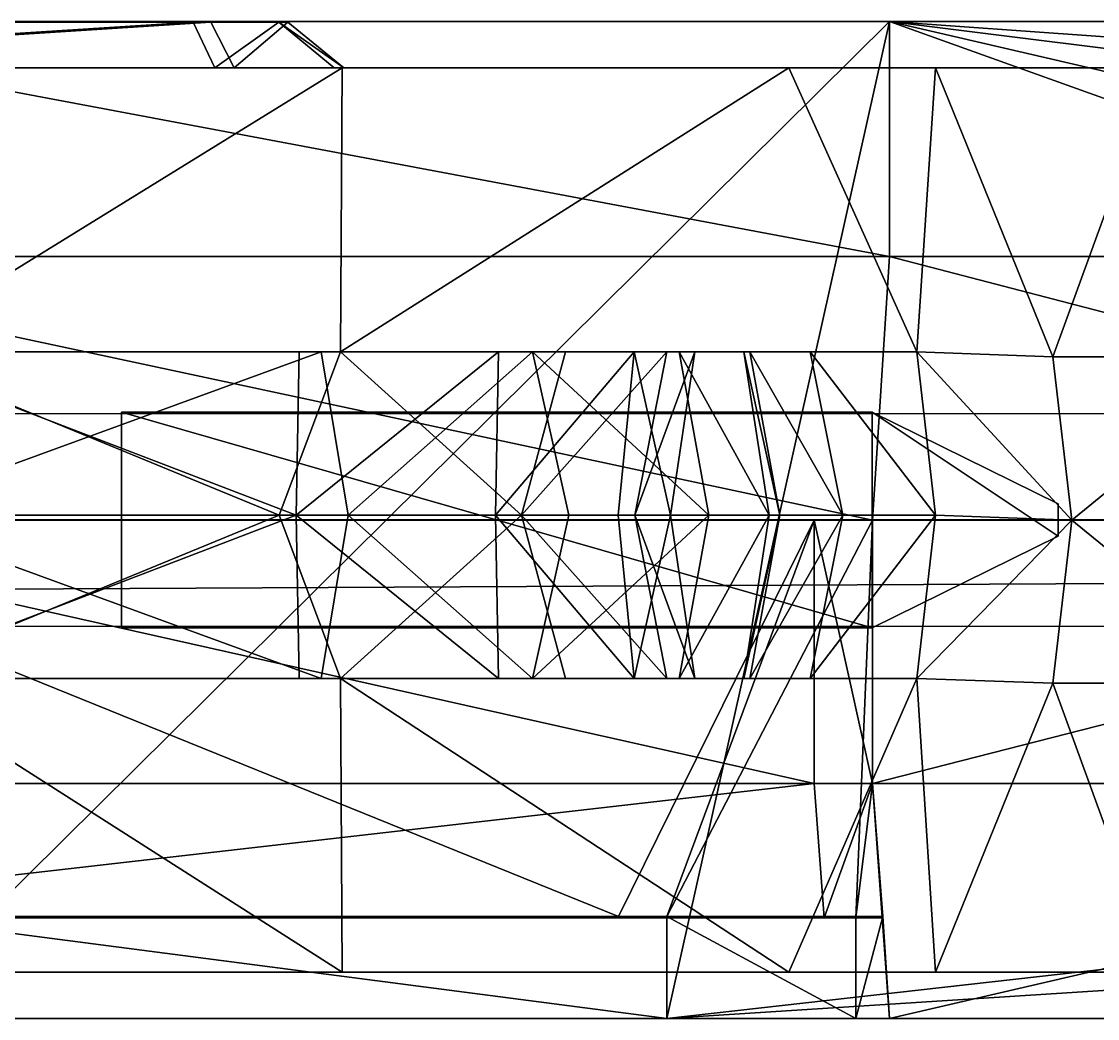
# Model space of a CAD drawing. Header units: metres. Extents: x -1.69 to 7.33, y -0.12 to 0.13.
# Drawn here: x -0.0968 to 0.1223, y -0.1015 to 0.1015 of the extents above; entities that cross this region are included whole.
import ezdxf

# ---------------------------------------------------------------- set-up
doc = ezdxf.new("R2010")
doc.units = ezdxf.units.M

msp = doc.modelspace()

# ---------------------------------------------------------------- linework, layer by layer
for points in [[(-0.208142, 0.092085, 0.31472), (-0.210712, 0.101418, 0.32055), (-0.061872, 0.101418, 0.310841)], [(-0.061872, 0.101418, 0.310841), (-0.210712, 0.101418, 0.32055), (-0.205405, 0.101418, 0.371564)], [(-0.208142, 0.092085, 0.31472), (-0.210712, 0.101418, 0.32055), (-0.061872, 0.101418, 0.310841)], [(-0.061872, 0.101418, 0.310841), (-0.210712, 0.101418, 0.32055), (-0.205405, 0.101418, 0.371564)], [(-0.057444, 0.092085, 0.300112), (-0.208142, 0.092085, 0.31472), (-0.061872, 0.101418, 0.310841)], [(-0.057444, 0.092085, 0.300112), (-0.208142, 0.092085, 0.31472), (-0.061872, 0.101418, 0.310841)], [(-0.205405, 0.101418, 0.371564), (-0.20311, 0.092085, 0.375216), (-0.05825, 0.101418, 0.373614)], [(-0.05825, 0.101418, 0.373614), (-0.061872, 0.101418, 0.310841), (-0.205405, 0.101418, 0.371564)], [(-0.205405, 0.101418, 0.371564), (-0.20311, 0.092085, 0.375216), (-0.05825, 0.101418, 0.373614)], [(-0.05825, 0.101418, 0.373614), (-0.061872, 0.101418, 0.310841), (-0.205405, 0.101418, 0.371564)], [(-0.20311, 0.092085, 0.375216), (-0.053544, 0.092085, 0.382733), (-0.05825, 0.101418, 0.373614)], [(-0.20311, 0.092085, 0.375216), (-0.053544, 0.092085, 0.382733), (-0.05825, 0.101418, 0.373614)], [(-0.125112, -0.101531, 0.388588), (-0.174682, 0.101531, 0.388588), (0.079999, 0.101531, 0.388588)], [(-0.174682, 0.101531, 0.546735), (-0.174682, 0.053679, 0.58754), (0.079999, 0.053679, 0.58754)], [(0.079999, 0.101531, 0.52942), (-0.174682, 0.101531, 0.52942), (-0.174682, 0.101531, 0.546735)], [(-0.174682, 0.101531, 0.487384), (-0.174682, 0.101531, 0.52942), (0.079999, 0.101531, 0.52942)], [(0.079999, 0.101531, 0.487384), (0.079999, 0.101531, 0.388588), (-0.174682, 0.101531, 0.388588)], [(0.079999, 0.101531, 0.546735), (-0.174682, 0.101531, 0.546735), (0.079999, 0.053679, 0.58754)], [(0.079999, 0.101531, 0.546735), (0.079999, 0.101531, 0.52942), (-0.174682, 0.101531, 0.546735)], [(0.079999, 0.101531, 0.487384), (-0.174682, 0.101531, 0.487384), (0.079999, 0.101531, 0.52942)], [(-0.174682, 0.101531, 0.487384), (0.079999, 0.101531, 0.487384), (-0.174682, 0.101531, 0.388588)], [(-0.125112, -0.101531, 0.388588), (-0.174682, 0.101531, 0.388588), (0.079999, 0.101531, 0.388588)], [(-0.174682, 0.101531, 0.546735), (-0.174682, 0.053679, 0.58754), (0.079999, 0.053679, 0.58754)], [(0.079999, 0.101531, 0.52942), (-0.174682, 0.101531, 0.52942), (-0.174682, 0.101531, 0.546735)], [(-0.174682, 0.101531, 0.487384), (-0.174682, 0.101531, 0.52942), (0.079999, 0.101531, 0.52942)], [(0.079999, 0.101531, 0.487384), (0.079999, 0.101531, 0.388588), (-0.174682, 0.101531, 0.388588)], [(0.079999, 0.101531, 0.546735), (-0.174682, 0.101531, 0.546735), (0.079999, 0.053679, 0.58754)], [(0.079999, 0.101531, 0.546735), (0.079999, 0.101531, 0.52942), (-0.174682, 0.101531, 0.546735)], [(0.079999, 0.101531, 0.487384), (-0.174682, 0.101531, 0.487384), (0.079999, 0.101531, 0.52942)], [(-0.174682, 0.101531, 0.487384), (0.079999, 0.101531, 0.487384), (-0.174682, 0.101531, 0.388588)], [(0.034627, -0.101531, 0.388588), (-0.125112, -0.101531, 0.388588), (0.079999, 0.101531, 0.388588)], [(0.034627, -0.101531, 0.388588), (-0.125112, -0.101531, 0.388588), (0.079999, 0.101531, 0.388588)], [(-0.057444, 0.092085, 0.300112), (-0.061872, 0.101418, 0.310841), (-0.044385, 0.101418, 0.326582)], [(-0.061872, 0.101418, 0.310841), (-0.05825, 0.101418, 0.373614), (-0.044385, 0.101418, 0.326582)], [(-0.057444, 0.092085, 0.300112), (-0.061872, 0.101418, 0.310841), (-0.044385, 0.101418, 0.326582)], [(-0.061872, 0.101418, 0.310841), (-0.05825, 0.101418, 0.373614), (-0.044385, 0.101418, 0.326582)], [(-0.05825, 0.101418, 0.373614), (-0.04258, 0.101418, 0.357873), (-0.044385, 0.101418, 0.326582)], [(-0.05825, 0.101418, 0.373614), (-0.053544, 0.092085, 0.382733), (-0.04258, 0.101418, 0.357873)], [(-0.05825, 0.101418, 0.373614), (-0.04258, 0.101418, 0.357873), (-0.044385, 0.101418, 0.326582)], [(-0.05825, 0.101418, 0.373614), (-0.053544, 0.092085, 0.382733), (-0.04258, 0.101418, 0.357873)], [(-0.033121, 0.092085, 0.32083), (-0.057444, 0.092085, 0.300112), (-0.044385, 0.101418, 0.326582)], [(-0.033121, 0.092085, 0.32083), (-0.057444, 0.092085, 0.300112), (-0.044385, 0.101418, 0.326582)], [(-0.053544, 0.092085, 0.382733), (-0.031176, 0.092085, 0.362015), (-0.04258, 0.101418, 0.357873)], [(-0.053544, 0.092085, 0.382733), (-0.031176, 0.092085, 0.362015), (-0.04258, 0.101418, 0.357873)], [(-0.031176, 0.092085, 0.362015), (-0.033121, 0.092085, 0.32083), (-0.044385, 0.101418, 0.326582)], [(-0.04258, 0.101418, 0.357873), (-0.031176, 0.092085, 0.362015), (-0.044385, 0.101418, 0.326582)], [(-0.031176, 0.092085, 0.362015), (-0.033121, 0.092085, 0.32083), (-0.044385, 0.101418, 0.326582)], [(-0.04258, 0.101418, 0.357873), (-0.031176, 0.092085, 0.362015), (-0.044385, 0.101418, 0.326582)], [(0.500272, -0.049026, 0.388588), (0.034627, -0.101531, 0.388588), (0.079999, 0.101531, 0.388588)], [(0.500272, -0.049026, 0.388588), (0.034627, -0.101531, 0.388588), (0.079999, 0.101531, 0.388588)], [(0.500272, 0.049026, 0.388588), (0.079999, 0.101531, 0.388588), (0.500327, 0.071692, 0.388588)], [(0.500327, 0.101531, 0.388588), (0.500327, 0.071692, 0.388588), (0.079999, 0.101531, 0.388588)], [(0.079999, 0.101531, 0.546735), (0.079999, 0.053679, 0.58754), (0.286382, 0.053679, 0.58754)], [(0.079999, 0.101531, 0.487384), (0.079999, 0.101531, 0.52942), (0.286382, 0.101531, 0.52942)], [(0.286382, 0.101531, 0.546735), (0.286382, 0.101531, 0.52942), (0.079999, 0.101531, 0.52942)], [(0.079999, 0.101531, 0.388588), (0.079999, 0.101531, 0.487384), (0.500327, 0.101531, 0.487384)], [(0.500272, 0.049026, 0.388588), (0.500272, -0.049026, 0.388588), (0.079999, 0.101531, 0.388588)], [(0.286382, 0.101531, 0.546735), (0.079999, 0.101531, 0.546735), (0.286382, 0.053679, 0.58754)], [(0.500327, 0.101531, 0.487384), (0.079999, 0.101531, 0.487384), (0.286382, 0.101531, 0.52942)], [(0.079999, 0.101531, 0.546735), (0.286382, 0.101531, 0.546735), (0.079999, 0.101531, 0.52942)], [(0.500327, 0.101531, 0.388588), (0.079999, 0.101531, 0.388588), (0.500327, 0.101531, 0.487384)], [(0.500272, 0.049026, 0.388588), (0.079999, 0.101531, 0.388588), (0.500327, 0.071692, 0.388588)], [(0.500327, 0.101531, 0.388588), (0.500327, 0.071692, 0.388588), (0.079999, 0.101531, 0.388588)], [(0.079999, 0.101531, 0.546735), (0.079999, 0.053679, 0.58754), (0.286382, 0.053679, 0.58754)], [(0.079999, 0.101531, 0.487384), (0.079999, 0.101531, 0.52942), (0.286382, 0.101531, 0.52942)], [(0.286382, 0.101531, 0.546735), (0.286382, 0.101531, 0.52942), (0.079999, 0.101531, 0.52942)], [(0.079999, 0.101531, 0.388588), (0.079999, 0.101531, 0.487384), (0.500327, 0.101531, 0.487384)], [(0.500272, 0.049026, 0.388588), (0.500272, -0.049026, 0.388588), (0.079999, 0.101531, 0.388588)], [(0.286382, 0.101531, 0.546735), (0.079999, 0.101531, 0.546735), (0.286382, 0.053679, 0.58754)], [(0.500327, 0.101531, 0.487384), (0.079999, 0.101531, 0.487384), (0.286382, 0.101531, 0.52942)], [(0.079999, 0.101531, 0.546735), (0.286382, 0.101531, 0.546735), (0.079999, 0.101531, 0.52942)], [(0.500327, 0.101531, 0.388588), (0.079999, 0.101531, 0.388588), (0.500327, 0.101531, 0.487384)], [(-0.139394, 0.092085, 0.3889), (-0.05901, 0.092085, 0.3889), (-0.127873, 0.092085, 0.289038)], [(-0.139394, 0.092085, 0.3889), (-0.05901, 0.092085, 0.3889), (-0.127873, 0.092085, 0.289038)], [(-0.05901, 0.092085, 0.3889), (-0.03152, 0.092085, 0.290225), (-0.127873, 0.092085, 0.289038)], [(-0.127873, 0.092085, 0.289038), (-0.03152, 0.092085, 0.290225), (-0.125317, 0.034228, 0.251364)], [(-0.05901, 0.092085, 0.3889), (-0.03152, 0.092085, 0.290225), (-0.127873, 0.092085, 0.289038)], [(-0.127873, 0.092085, 0.289038), (-0.03152, 0.092085, 0.290225), (-0.125317, 0.034228, 0.251364)], [(-0.03152, 0.092085, 0.290225), (-0.03183, 0.034228, 0.251364), (-0.125317, 0.034228, 0.251364)], [(-0.03152, 0.092085, 0.290225), (-0.03183, 0.034228, 0.251364), (-0.125317, 0.034228, 0.251364)], [(-0.03152, 0.092085, 0.290225), (-0.05901, 0.092085, 0.3889), (0.059447, 0.092085, 0.3889)], [(-0.03152, 0.092085, 0.290225), (-0.05901, 0.092085, 0.3889), (0.059447, 0.092085, 0.3889)], [(0.059447, 0.092085, 0.290225), (0.085574, 0.034228, 0.251364), (-0.03183, 0.034228, 0.251364)], [(-0.03152, 0.092085, 0.290225), (0.059447, 0.092085, 0.290225), (-0.03183, 0.034228, 0.251364)], [(0.059447, 0.092085, 0.290225), (0.085574, 0.034228, 0.251364), (-0.03183, 0.034228, 0.251364)], [(-0.03152, 0.092085, 0.290225), (0.059447, 0.092085, 0.290225), (-0.03183, 0.034228, 0.251364)], [(0.059447, 0.092085, 0.290225), (-0.03152, 0.092085, 0.290225), (0.059447, 0.092085, 0.3889)], [(0.059447, 0.092085, 0.290225), (-0.03152, 0.092085, 0.290225), (0.059447, 0.092085, 0.3889)], [(0.089385, 0.092085, 0.308858), (0.059447, 0.092085, 0.290225), (0.059447, 0.092085, 0.3889)], [(0.089385, 0.092085, 0.3889), (0.089385, 0.092085, 0.308858), (0.059447, 0.092085, 0.3889)], [(0.059447, 0.092085, 0.290225), (0.089385, 0.092085, 0.308858), (0.085574, 0.034228, 0.251364)], [(0.089385, 0.092085, 0.308858), (0.059447, 0.092085, 0.290225), (0.059447, 0.092085, 0.3889)], [(0.089385, 0.092085, 0.3889), (0.089385, 0.092085, 0.308858), (0.059447, 0.092085, 0.3889)], [(0.059447, 0.092085, 0.290225), (0.089385, 0.092085, 0.308858), (0.085574, 0.034228, 0.251364)], [(0.089385, 0.092085, 0.308858), (0.113238, 0.033262, 0.263668), (0.085574, 0.034228, 0.251364)], [(0.089385, 0.092085, 0.308858), (0.113238, 0.033262, 0.263668), (0.085574, 0.034228, 0.251364)], [(0.134726, 0.092085, 0.323765), (0.089385, 0.092085, 0.308858), (0.089385, 0.092085, 0.3889)], [(0.134726, 0.092085, 0.3889), (0.134726, 0.092085, 0.323765), (0.089385, 0.092085, 0.3889)], [(0.089385, 0.092085, 0.308858), (0.134726, 0.092085, 0.323765), (0.113238, 0.033262, 0.263668)], [(0.134726, 0.092085, 0.323765), (0.089385, 0.092085, 0.308858), (0.089385, 0.092085, 0.3889)], [(0.134726, 0.092085, 0.3889), (0.134726, 0.092085, 0.323765), (0.089385, 0.092085, 0.3889)], [(0.089385, 0.092085, 0.308858), (0.134726, 0.092085, 0.323765), (0.113238, 0.033262, 0.263668)], [(0.134726, 0.092085, 0.323765), (0.15787, 0.033262, 0.274399), (0.113238, 0.033262, 0.263668)], [(0.134726, 0.092085, 0.323765), (0.15787, 0.033262, 0.274399), (0.113238, 0.033262, 0.263668)], [(0.076493, 0, 0.591064), (0.079999, 0.053679, 0.58754), (-0.174682, 0.053679, 0.58754)], [(-0.174682, 0, 0.591064), (0.076493, 0, 0.591064), (-0.174682, 0.053679, 0.58754)], [(0.076493, 0, 0.591064), (0.079999, 0.053679, 0.58754), (-0.174682, 0.053679, 0.58754)], [(-0.174682, 0, 0.591064), (0.076493, 0, 0.591064), (-0.174682, 0.053679, 0.58754)], [(0.079999, 0.053679, 0.58754), (0.076493, 0, 0.591064), (0.286382, 0, 0.591064)], [(0.079999, 0.053679, 0.58754), (0.076493, 0, 0.591064), (0.286382, 0, 0.591064)], [(0.286382, 0.053679, 0.58754), (0.079999, 0.053679, 0.58754), (0.286382, 0, 0.591064)], [(0.286382, 0.053679, 0.58754), (0.079999, 0.053679, 0.58754), (0.286382, 0, 0.591064)], [(-0.040877, 0.000966, 0.048053), (-0.04029, 0.034228, 0.046164), (-0.127727, 0.034228, 0.041333)], [(-0.126959, 0.000966, 0.017568), (-0.127727, 0.034228, 0.032345), (-0.035806, 0.034228, 0.035511)], [(-0.04029, 0.034228, 0.046164), (-0.035806, 0.034228, 0.035511), (-0.127727, 0.034228, 0.032345)], [(-0.127672, 0.000966, 0.044128), (-0.040877, 0.000966, 0.048053), (-0.127727, 0.034228, 0.041333)], [(-0.127727, 0.034228, 0.041333), (-0.04029, 0.034228, 0.046164), (-0.127727, 0.034228, 0.032345)], [(-0.040877, 0.000966, 0.048053), (-0.04029, 0.034228, 0.046164), (-0.127727, 0.034228, 0.041333)], [(-0.126959, 0.000966, 0.017568), (-0.127727, 0.034228, 0.032345), (-0.035806, 0.034228, 0.035511)], [(-0.04029, 0.034228, 0.046164), (-0.035806, 0.034228, 0.035511), (-0.127727, 0.034228, 0.032345)], [(-0.127672, 0.000966, 0.044128), (-0.040877, 0.000966, 0.048053), (-0.127727, 0.034228, 0.041333)], [(-0.127727, 0.034228, 0.041333), (-0.04029, 0.034228, 0.046164), (-0.127727, 0.034228, 0.032345)], [(-0.030319, 0.000966, 0.021165), (-0.126959, 0.000966, 0.017568), (-0.035806, 0.034228, 0.035511)], [(-0.030319, 0.000966, 0.021165), (-0.126959, 0.000966, 0.017568), (-0.035806, 0.034228, 0.035511)], [(-0.125317, 0.034228, 0.251364), (-0.03183, 0.034228, 0.251364), (-0.044338, 0.000966, 0.236571)], [(-0.125317, 0.000966, 0.240722), (-0.125317, 0.034228, 0.251364), (-0.044338, 0.000966, 0.236571)], [(-0.125317, 0.034228, 0.251364), (-0.03183, 0.034228, 0.251364), (-0.044338, 0.000966, 0.236571)], [(-0.125317, 0.000966, 0.240722), (-0.125317, 0.034228, 0.251364), (-0.044338, 0.000966, 0.236571)], [(0.004992, 0.000966, 0.213482), (-0.044338, 0.000966, 0.236571), (-0.03183, 0.034228, 0.251364)], [(0.004992, 0.000966, 0.213482), (-0.044338, 0.000966, 0.236571), (-0.03183, 0.034228, 0.251364)], [(-0.040877, 0.000966, 0.048053), (-0.000288, 0.000966, 0.065522), (0.000308, 0.034228, 0.064033)], [(-0.04029, 0.034228, 0.046164), (-0.040877, 0.000966, 0.048053), (0.000308, 0.034228, 0.064033)], [(-0.040877, 0.000966, 0.048053), (-0.000288, 0.000966, 0.065522), (0.000308, 0.034228, 0.064033)], [(-0.04029, 0.034228, 0.046164), (-0.040877, 0.000966, 0.048053), (0.000308, 0.034228, 0.064033)], [(-0.04029, 0.034228, 0.046164), (0.000308, 0.034228, 0.064033), (-0.035806, 0.034228, 0.035511)], [(-0.04029, 0.034228, 0.046164), (0.000308, 0.034228, 0.064033), (-0.035806, 0.034228, 0.035511)], [(-0.030319, 0.000966, 0.021165), (-0.035806, 0.034228, 0.035511), (0.007251, 0.034228, 0.056608)], [(0.000308, 0.034228, 0.064033), (0.007251, 0.034228, 0.056608), (-0.035806, 0.034228, 0.035511)], [(-0.030319, 0.000966, 0.021165), (-0.035806, 0.034228, 0.035511), (0.007251, 0.034228, 0.056608)], [(0.000308, 0.034228, 0.064033), (0.007251, 0.034228, 0.056608), (-0.035806, 0.034228, 0.035511)], [(0.013975, 0.034228, 0.223186), (-0.03183, 0.034228, 0.251364), (0.085574, 0.034228, 0.251364)], [(0.013975, 0.034228, 0.223186), (0.004992, 0.000966, 0.213482), (-0.03183, 0.034228, 0.251364)], [(0.013975, 0.034228, 0.223186), (-0.03183, 0.034228, 0.251364), (0.085574, 0.034228, 0.251364)], [(0.013975, 0.034228, 0.223186), (0.004992, 0.000966, 0.213482), (-0.03183, 0.034228, 0.251364)], [(0.014645, 0.000966, 0.0478), (-0.030319, 0.000966, 0.021165), (0.007251, 0.034228, 0.056608)], [(0.014645, 0.000966, 0.0478), (-0.030319, 0.000966, 0.021165), (0.007251, 0.034228, 0.056608)], [(-0.000288, 0.000966, 0.065522), (0.024687, 0.000966, 0.098704), (0.027946, 0.034228, 0.096999)], [(0.000308, 0.034228, 0.064033), (-0.000288, 0.000966, 0.065522), (0.027946, 0.034228, 0.096999)], [(-0.000288, 0.000966, 0.065522), (0.024687, 0.000966, 0.098704), (0.027946, 0.034228, 0.096999)], [(0.000308, 0.034228, 0.064033), (-0.000288, 0.000966, 0.065522), (0.027946, 0.034228, 0.096999)], [(0.000308, 0.034228, 0.064033), (0.027946, 0.034228, 0.096999), (0.007251, 0.034228, 0.056608)], [(0.000308, 0.034228, 0.064033), (0.027946, 0.034228, 0.096999), (0.007251, 0.034228, 0.056608)], [(0.004992, 0.000966, 0.213482), (0.013975, 0.034228, 0.223186), (0.034611, 0.034228, 0.185498)], [(0.028113, 0.000966, 0.180053), (0.004992, 0.000966, 0.213482), (0.034611, 0.034228, 0.185498)], [(0.004992, 0.000966, 0.213482), (0.013975, 0.034228, 0.223186), (0.034611, 0.034228, 0.185498)], [(0.028113, 0.000966, 0.180053), (0.004992, 0.000966, 0.213482), (0.034611, 0.034228, 0.185498)], [(0.007251, 0.034228, 0.056608), (0.037122, 0.034228, 0.092392), (0.043164, 0.000966, 0.087454)], [(0.027946, 0.034228, 0.096999), (0.037122, 0.034228, 0.092392), (0.007251, 0.034228, 0.056608)], [(0.014645, 0.000966, 0.0478), (0.007251, 0.034228, 0.056608), (0.043164, 0.000966, 0.087454)], [(0.007251, 0.034228, 0.056608), (0.037122, 0.034228, 0.092392), (0.043164, 0.000966, 0.087454)], [(0.027946, 0.034228, 0.096999), (0.037122, 0.034228, 0.092392), (0.007251, 0.034228, 0.056608)], [(0.014645, 0.000966, 0.0478), (0.007251, 0.034228, 0.056608), (0.043164, 0.000966, 0.087454)], [(0.034611, 0.034228, 0.185498), (0.013975, 0.034228, 0.223186), (0.063812, 0.034228, 0.223186)], [(0.063812, 0.034228, 0.223186), (0.013975, 0.034228, 0.223186), (0.085574, 0.034228, 0.251364)], [(0.034611, 0.034228, 0.185498), (0.013975, 0.034228, 0.223186), (0.063812, 0.034228, 0.223186)], [(0.063812, 0.034228, 0.223186), (0.013975, 0.034228, 0.223186), (0.085574, 0.034228, 0.251364)], [(0.024687, 0.000966, 0.098704), (0.035391, 0.000966, 0.137666), (0.027946, 0.034228, 0.096999)], [(0.024687, 0.000966, 0.098704), (0.035391, 0.000966, 0.137666), (0.027946, 0.034228, 0.096999)], [(0.035391, 0.000966, 0.137666), (0.040295, 0.034228, 0.138576), (0.027946, 0.034228, 0.096999)], [(0.027946, 0.034228, 0.096999), (0.040295, 0.034228, 0.138576), (0.050291, 0.034228, 0.13602)], [(0.037122, 0.034228, 0.092392), (0.027946, 0.034228, 0.096999), (0.050291, 0.034228, 0.13602)], [(0.035391, 0.000966, 0.137666), (0.040295, 0.034228, 0.138576), (0.027946, 0.034228, 0.096999)], [(0.027946, 0.034228, 0.096999), (0.040295, 0.034228, 0.138576), (0.050291, 0.034228, 0.13602)], [(0.037122, 0.034228, 0.092392), (0.027946, 0.034228, 0.096999), (0.050291, 0.034228, 0.13602)], [(0.028113, 0.000966, 0.180053), (0.034611, 0.034228, 0.185498), (0.040295, 0.034228, 0.138576)], [(0.035391, 0.000966, 0.137666), (0.028113, 0.000966, 0.180053), (0.040295, 0.034228, 0.138576)], [(0.028113, 0.000966, 0.180053), (0.034611, 0.034228, 0.185498), (0.040295, 0.034228, 0.138576)], [(0.035391, 0.000966, 0.137666), (0.028113, 0.000966, 0.180053), (0.040295, 0.034228, 0.138576)], [(0.040295, 0.034228, 0.138576), (0.034611, 0.034228, 0.185498), (0.051545, 0.034228, 0.185498)], [(0.051545, 0.034228, 0.185498), (0.034611, 0.034228, 0.185498), (0.063812, 0.034228, 0.223186)], [(0.040295, 0.034228, 0.138576), (0.034611, 0.034228, 0.185498), (0.051545, 0.034228, 0.185498)], [(0.051545, 0.034228, 0.185498), (0.034611, 0.034228, 0.185498), (0.063812, 0.034228, 0.223186)], [(0.037122, 0.034228, 0.092392), (0.050291, 0.034228, 0.13602), (0.055497, 0.000966, 0.135758)], [(0.043164, 0.000966, 0.087454), (0.037122, 0.034228, 0.092392), (0.055497, 0.000966, 0.135758)], [(0.037122, 0.034228, 0.092392), (0.050291, 0.034228, 0.13602), (0.055497, 0.000966, 0.135758)], [(0.043164, 0.000966, 0.087454), (0.037122, 0.034228, 0.092392), (0.055497, 0.000966, 0.135758)], [(0.050291, 0.034228, 0.13602), (0.040295, 0.034228, 0.138576), (0.051545, 0.034228, 0.185498)], [(0.050291, 0.034228, 0.13602), (0.040295, 0.034228, 0.138576), (0.051545, 0.034228, 0.185498)], [(0.050291, 0.034228, 0.13602), (0.051545, 0.034228, 0.185498), (0.057639, 0.000966, 0.181579)], [(0.055497, 0.000966, 0.135758), (0.050291, 0.034228, 0.13602), (0.057639, 0.000966, 0.181579)], [(0.050291, 0.034228, 0.13602), (0.051545, 0.034228, 0.185498), (0.057639, 0.000966, 0.181579)], [(0.055497, 0.000966, 0.135758), (0.050291, 0.034228, 0.13602), (0.057639, 0.000966, 0.181579)], [(0.051545, 0.034228, 0.185498), (0.063812, 0.034228, 0.223186), (0.070485, 0.000966, 0.214124)], [(0.057639, 0.000966, 0.181579), (0.051545, 0.034228, 0.185498), (0.070485, 0.000966, 0.214124)], [(0.051545, 0.034228, 0.185498), (0.063812, 0.034228, 0.223186), (0.070485, 0.000966, 0.214124)], [(0.057639, 0.000966, 0.181579), (0.051545, 0.034228, 0.185498), (0.070485, 0.000966, 0.214124)], [(0.063812, 0.034228, 0.223186), (0.085574, 0.034228, 0.251364), (0.089327, 0.000966, 0.235535)], [(0.070485, 0.000966, 0.214124), (0.063812, 0.034228, 0.223186), (0.089327, 0.000966, 0.235535)], [(0.063812, 0.034228, 0.223186), (0.085574, 0.034228, 0.251364), (0.089327, 0.000966, 0.235535)], [(0.070485, 0.000966, 0.214124), (0.063812, 0.034228, 0.223186), (0.089327, 0.000966, 0.235535)], [(0.11711, 0, 0.2528), (0.089327, 0.000966, 0.235535), (0.085574, 0.034228, 0.251364)], [(0.113238, 0.033262, 0.263668), (0.11711, 0, 0.2528), (0.085574, 0.034228, 0.251364)], [(0.11711, 0, 0.2528), (0.089327, 0.000966, 0.235535), (0.085574, 0.034228, 0.251364)], [(0.113238, 0.033262, 0.263668), (0.11711, 0, 0.2528), (0.085574, 0.034228, 0.251364)], [(0.113238, 0.033262, 0.263668), (0.15787, 0.033262, 0.274399), (0.11711, 0, 0.2528)], [(0.113238, 0.033262, 0.263668), (0.15787, 0.033262, 0.274399), (0.11711, 0, 0.2528)], [(0.15787, 0.033262, 0.274399), (0.162451, 0, 0.259509), (0.11711, 0, 0.2528)], [(0.15787, 0.033262, 0.274399), (0.162451, 0, 0.259509), (0.11711, 0, 0.2528)], [(0.076433, -0.021965, -1.821965), (-0.076433, -0.021965, -1.821965), (-0.076433, 0.021965, -1.821965)], [(-0.076433, 0.021965, -1.778035), (-0.076433, -0.021965, -1.778035), (0.076433, -0.021965, -1.778035)], [(-0.076433, -0.021965, -1.778035), (-0.076433, 0.021965, -1.778035), (-0.076433, 0.021965, -1.821965)], [(0.076433, 0.021965, -1.821965), (-0.076433, 0.021965, -1.821965), (-0.076433, 0.021965, -1.778035)], [(0.076433, 0.021965, -1.821965), (0.076433, -0.021965, -1.821965), (-0.076433, 0.021965, -1.821965)], [(0.076433, 0.021965, -1.778035), (-0.076433, 0.021965, -1.778035), (0.076433, -0.021965, -1.778035)], [(-0.076433, -0.021965, -1.821965), (-0.076433, -0.021965, -1.778035), (-0.076433, 0.021965, -1.821965)], [(0.076433, 0.021965, -1.778035), (0.076433, 0.021965, -1.821965), (-0.076433, 0.021965, -1.778035)], [(0.076433, -0.021965, -1.821965), (-0.076433, -0.021965, -1.821965), (-0.076433, 0.021965, -1.821965)], [(-0.076433, 0.021965, -1.778035), (-0.076433, -0.021965, -1.778035), (0.076433, -0.021965, -1.778035)], [(-0.076433, -0.021965, -1.778035), (-0.076433, 0.021965, -1.778035), (-0.076433, 0.021965, -1.821965)], [(0.076433, 0.021965, -1.821965), (-0.076433, 0.021965, -1.821965), (-0.076433, 0.021965, -1.778035)], [(0.076433, 0.021965, -1.821965), (0.076433, -0.021965, -1.821965), (-0.076433, 0.021965, -1.821965)], [(0.076433, 0.021965, -1.778035), (-0.076433, 0.021965, -1.778035), (0.076433, -0.021965, -1.778035)], [(-0.076433, -0.021965, -1.821965), (-0.076433, -0.021965, -1.778035), (-0.076433, 0.021965, -1.821965)], [(0.076433, 0.021965, -1.778035), (0.076433, 0.021965, -1.821965), (-0.076433, 0.021965, -1.778035)], [(0.076433, 0.021965, -1.778035), (0.114364, 0.003324, -1.796676), (0.114364, 0.003324, -1.803324)], [(0.076433, 0.021965, -1.778035), (0.076433, -0.021965, -1.778035), (0.114364, -0.003324, -1.796676)], [(0.076433, 0.021965, -1.821965), (0.114364, 0.003324, -1.803324), (0.114364, -0.003324, -1.803324)], [(0.076433, 0.021965, -1.821965), (0.076433, 0.021965, -1.778035), (0.114364, 0.003324, -1.803324)], [(0.114364, 0.003324, -1.796676), (0.076433, 0.021965, -1.778035), (0.114364, -0.003324, -1.796676)], [(0.076433, -0.021965, -1.821965), (0.076433, 0.021965, -1.821965), (0.114364, -0.003324, -1.803324)], [(0.076433, 0.021965, -1.778035), (0.114364, 0.003324, -1.796676), (0.114364, 0.003324, -1.803324)], [(0.076433, 0.021965, -1.778035), (0.076433, -0.021965, -1.778035), (0.114364, -0.003324, -1.796676)], [(0.076433, 0.021965, -1.821965), (0.114364, 0.003324, -1.803324), (0.114364, -0.003324, -1.803324)], [(0.076433, 0.021965, -1.821965), (0.076433, 0.021965, -1.778035), (0.114364, 0.003324, -1.803324)], [(0.114364, 0.003324, -1.796676), (0.076433, 0.021965, -1.778035), (0.114364, -0.003324, -1.796676)], [(0.076433, -0.021965, -1.821965), (0.076433, 0.021965, -1.821965), (0.114364, -0.003324, -1.803324)], [(-1.692615, -0.021714, -0.9), (-1.692616, 0.021714, -0.9), (7.334265, 0.021715, -0.9)], [(-1.692615, -0.021714, -0.9), (-1.692616, 0.021714, -0.9), (7.334265, 0.021715, -0.9)], [(7.334266, -0.021714, -0.9), (-1.692615, -0.021714, -0.9), (7.334265, 0.021715, -0.9)], [(7.334266, -0.021714, -0.9), (-1.692615, -0.021714, -0.9), (7.334265, 0.021715, -0.9)], [(0.114364, 0.003324, -1.796676), (0.114364, -0.003324, -1.796676), (0.114364, -0.003324, -1.803324)], [(0.114364, 0.003324, -1.803324), (0.114364, 0.003324, -1.796676), (0.114364, -0.003324, -1.803324)], [(0.114364, 0.003324, -1.796676), (0.114364, -0.003324, -1.796676), (0.114364, -0.003324, -1.803324)], [(0.114364, 0.003324, -1.803324), (0.114364, 0.003324, -1.796676), (0.114364, -0.003324, -1.803324)], [(-1.692615, 0, -0.921714), (-1.692616, 0, -0.878286), (7.334265, 0.000001, -0.878286)], [(-1.692615, 0, -0.921714), (-1.692616, 0, -0.878286), (7.334265, 0.000001, -0.878286)], [(7.334266, 0.000001, -0.921714), (-1.692615, 0, -0.921714), (7.334265, 0.000001, -0.878286)], [(7.334266, 0.000001, -0.921714), (-1.692615, 0, -0.921714), (7.334265, 0.000001, -0.878286)], [(-0.174682, 0, 0.56675), (-0.174682, -0.053679, 0.563226), (0.064641, -0.053679, 0.563226)], [(-0.174682, 0, 0.492566), (0.064641, 0, 0.492566), (0.02475, -0.080762, 0.491967)], [(0.064641, 0, 0.56675), (0.064641, 0, 0.492566), (-0.174682, 0, 0.492566)], [(0.064641, 0, 0.56675), (-0.174682, 0, 0.56675), (0.064641, -0.053679, 0.563226)], [(-0.174682, -0.080762, 0.491967), (-0.174682, 0, 0.492566), (0.02475, -0.080762, 0.491967)], [(-0.174682, 0, 0.56675), (0.064641, 0, 0.56675), (-0.174682, 0, 0.492566)], [(-0.174682, 0, 0.56675), (-0.174682, -0.053679, 0.563226), (0.064641, -0.053679, 0.563226)], [(-0.174682, 0, 0.492566), (0.064641, 0, 0.492566), (0.02475, -0.080762, 0.491967)], [(0.064641, 0, 0.56675), (0.064641, 0, 0.492566), (-0.174682, 0, 0.492566)], [(0.064641, 0, 0.56675), (-0.174682, 0, 0.56675), (0.064641, -0.053679, 0.563226)], [(-0.174682, -0.080762, 0.491967), (-0.174682, 0, 0.492566), (0.02475, -0.080762, 0.491967)], [(-0.174682, 0, 0.56675), (0.064641, 0, 0.56675), (-0.174682, 0, 0.492566)], [(-0.174682, 0, 0.591064), (-0.174682, 0, 0.56675), (0.076493, 0, 0.56675)], [(0.076493, 0, 0.591064), (-0.174682, 0, 0.591064), (0.076493, 0, 0.56675)], [(-0.174682, 0, 0.591064), (-0.174682, 0, 0.56675), (0.076493, 0, 0.56675)], [(0.076493, 0, 0.591064), (-0.174682, 0, 0.591064), (0.076493, 0, 0.56675)], [(-0.040877, 0.000966, 0.048053), (-0.127672, 0.000966, 0.044128), (-0.127727, -0.032296, 0.041333)], [(-0.035806, -0.032296, 0.035511), (-0.127727, -0.032296, 0.032345), (-0.126959, 0.000966, 0.017568)], [(-0.04029, -0.032296, 0.046164), (-0.040877, 0.000966, 0.048053), (-0.127727, -0.032296, 0.041333)], [(-0.040877, 0.000966, 0.048053), (-0.127672, 0.000966, 0.044128), (-0.127727, -0.032296, 0.041333)], [(-0.035806, -0.032296, 0.035511), (-0.127727, -0.032296, 0.032345), (-0.126959, 0.000966, 0.017568)], [(-0.04029, -0.032296, 0.046164), (-0.040877, 0.000966, 0.048053), (-0.127727, -0.032296, 0.041333)], [(-0.030319, 0.000966, 0.021165), (-0.035806, -0.032296, 0.035511), (-0.126959, 0.000966, 0.017568)], [(-0.030319, 0.000966, 0.021165), (-0.035806, -0.032296, 0.035511), (-0.126959, 0.000966, 0.017568)], [(-0.125317, -0.032296, 0.251364), (-0.125317, 0.000966, 0.240722), (-0.044338, 0.000966, 0.236571)], [(-0.03183, -0.032296, 0.251364), (-0.125317, -0.032296, 0.251364), (-0.044338, 0.000966, 0.236571)], [(-0.125317, -0.032296, 0.251364), (-0.125317, 0.000966, 0.240722), (-0.044338, 0.000966, 0.236571)], [(-0.03183, -0.032296, 0.251364), (-0.125317, -0.032296, 0.251364), (-0.044338, 0.000966, 0.236571)], [(-0.03183, -0.032296, 0.251364), (-0.044338, 0.000966, 0.236571), (0.004992, 0.000966, 0.213482)], [(-0.03183, -0.032296, 0.251364), (-0.044338, 0.000966, 0.236571), (0.004992, 0.000966, 0.213482)], [(0.000308, -0.032296, 0.064033), (-0.000288, 0.000966, 0.065522), (-0.040877, 0.000966, 0.048053)], [(-0.04029, -0.032296, 0.046164), (0.000308, -0.032296, 0.064033), (-0.040877, 0.000966, 0.048053)], [(0.000308, -0.032296, 0.064033), (-0.000288, 0.000966, 0.065522), (-0.040877, 0.000966, 0.048053)], [(-0.04029, -0.032296, 0.046164), (0.000308, -0.032296, 0.064033), (-0.040877, 0.000966, 0.048053)], [(0.007251, -0.032296, 0.056608), (-0.035806, -0.032296, 0.035511), (-0.030319, 0.000966, 0.021165)], [(0.007251, -0.032296, 0.056608), (-0.035806, -0.032296, 0.035511), (-0.030319, 0.000966, 0.021165)], [(0.013975, -0.032296, 0.223186), (-0.03183, -0.032296, 0.251364), (0.004992, 0.000966, 0.213482)], [(0.013975, -0.032296, 0.223186), (-0.03183, -0.032296, 0.251364), (0.004992, 0.000966, 0.213482)], [(0.014645, 0.000966, 0.0478), (0.007251, -0.032296, 0.056608), (-0.030319, 0.000966, 0.021165)], [(0.014645, 0.000966, 0.0478), (0.007251, -0.032296, 0.056608), (-0.030319, 0.000966, 0.021165)], [(0.027946, -0.032296, 0.096999), (0.024687, 0.000966, 0.098704), (-0.000288, 0.000966, 0.065522)], [(0.000308, -0.032296, 0.064033), (0.027946, -0.032296, 0.096999), (-0.000288, 0.000966, 0.065522)], [(0.027946, -0.032296, 0.096999), (0.024687, 0.000966, 0.098704), (-0.000288, 0.000966, 0.065522)], [(0.000308, -0.032296, 0.064033), (0.027946, -0.032296, 0.096999), (-0.000288, 0.000966, 0.065522)], [(0.004992, 0.000966, 0.213482), (0.028113, 0.000966, 0.180053), (0.034611, -0.032296, 0.185498)], [(0.013975, -0.032296, 0.223186), (0.004992, 0.000966, 0.213482), (0.034611, -0.032296, 0.185498)], [(0.004992, 0.000966, 0.213482), (0.028113, 0.000966, 0.180053), (0.034611, -0.032296, 0.185498)], [(0.013975, -0.032296, 0.223186), (0.004992, 0.000966, 0.213482), (0.034611, -0.032296, 0.185498)], [(0.007251, -0.032296, 0.056608), (0.014645, 0.000966, 0.0478), (0.043164, 0.000966, 0.087454)], [(0.037122, -0.032296, 0.092392), (0.007251, -0.032296, 0.056608), (0.043164, 0.000966, 0.087454)], [(0.007251, -0.032296, 0.056608), (0.014645, 0.000966, 0.0478), (0.043164, 0.000966, 0.087454)], [(0.037122, -0.032296, 0.092392), (0.007251, -0.032296, 0.056608), (0.043164, 0.000966, 0.087454)], [(0.035391, 0.000966, 0.137666), (0.024687, 0.000966, 0.098704), (0.027946, -0.032296, 0.096999)], [(0.035391, 0.000966, 0.137666), (0.024687, 0.000966, 0.098704), (0.027946, -0.032296, 0.096999)], [(0.02475, -0.080762, 0.491967), (0.064641, 0, 0.492566), (0.034627, -0.080762, 0.491967)], [(0.02475, -0.080762, 0.491967), (0.064641, 0, 0.492566), (0.034627, -0.080762, 0.491967)], [(0.040295, -0.032296, 0.138576), (0.035391, 0.000966, 0.137666), (0.027946, -0.032296, 0.096999)], [(0.040295, -0.032296, 0.138576), (0.035391, 0.000966, 0.137666), (0.027946, -0.032296, 0.096999)], [(0.028113, 0.000966, 0.180053), (0.035391, 0.000966, 0.137666), (0.040295, -0.032296, 0.138576)], [(0.034611, -0.032296, 0.185498), (0.028113, 0.000966, 0.180053), (0.040295, -0.032296, 0.138576)], [(0.028113, 0.000966, 0.180053), (0.035391, 0.000966, 0.137666), (0.040295, -0.032296, 0.138576)], [(0.034611, -0.032296, 0.185498), (0.028113, 0.000966, 0.180053), (0.040295, -0.032296, 0.138576)], [(0.073152, -0.081031, 0.526227), (0.034627, -0.080762, 0.491967), (0.076493, 0, 0.492566)], [(0.064641, 0, 0.492566), (0.076493, 0, 0.492566), (0.034627, -0.080762, 0.491967)], [(0.073152, -0.081031, 0.526227), (0.034627, -0.080762, 0.491967), (0.076493, 0, 0.492566)], [(0.064641, 0, 0.492566), (0.076493, 0, 0.492566), (0.034627, -0.080762, 0.491967)], [(0.037122, -0.032296, 0.092392), (0.043164, 0.000966, 0.087454), (0.055497, 0.000966, 0.135758)], [(0.050291, -0.032296, 0.13602), (0.037122, -0.032296, 0.092392), (0.055497, 0.000966, 0.135758)], [(0.037122, -0.032296, 0.092392), (0.043164, 0.000966, 0.087454), (0.055497, 0.000966, 0.135758)], [(0.050291, -0.032296, 0.13602), (0.037122, -0.032296, 0.092392), (0.055497, 0.000966, 0.135758)], [(0.050291, -0.032296, 0.13602), (0.055497, 0.000966, 0.135758), (0.057639, 0.000966, 0.181579)], [(0.051545, -0.032296, 0.185498), (0.050291, -0.032296, 0.13602), (0.057639, 0.000966, 0.181579)], [(0.050291, -0.032296, 0.13602), (0.055497, 0.000966, 0.135758), (0.057639, 0.000966, 0.181579)], [(0.051545, -0.032296, 0.185498), (0.050291, -0.032296, 0.13602), (0.057639, 0.000966, 0.181579)], [(0.051545, -0.032296, 0.185498), (0.057639, 0.000966, 0.181579), (0.070485, 0.000966, 0.214124)], [(0.063812, -0.032296, 0.223186), (0.051545, -0.032296, 0.185498), (0.070485, 0.000966, 0.214124)], [(0.051545, -0.032296, 0.185498), (0.057639, 0.000966, 0.181579), (0.070485, 0.000966, 0.214124)], [(0.063812, -0.032296, 0.223186), (0.051545, -0.032296, 0.185498), (0.070485, 0.000966, 0.214124)], [(0.063812, -0.032296, 0.223186), (0.070485, 0.000966, 0.214124), (0.089327, 0.000966, 0.235535)], [(0.085574, -0.032296, 0.251364), (0.063812, -0.032296, 0.223186), (0.089327, 0.000966, 0.235535)], [(0.063812, -0.032296, 0.223186), (0.070485, 0.000966, 0.214124), (0.089327, 0.000966, 0.235535)], [(0.085574, -0.032296, 0.251364), (0.063812, -0.032296, 0.223186), (0.089327, 0.000966, 0.235535)], [(0.076493, 0, 0.56675), (0.076493, 0, 0.492566), (0.064641, 0, 0.492566)], [(0.064641, 0, 0.56675), (0.064641, -0.053679, 0.563226), (0.076493, -0.053679, 0.563226)], [(0.064641, 0, 0.56675), (0.076493, 0, 0.56675), (0.064641, 0, 0.492566)], [(0.076493, 0, 0.56675), (0.064641, 0, 0.56675), (0.076493, -0.053679, 0.563226)], [(0.076493, 0, 0.56675), (0.076493, 0, 0.492566), (0.064641, 0, 0.492566)], [(0.064641, 0, 0.56675), (0.064641, -0.053679, 0.563226), (0.076493, -0.053679, 0.563226)], [(0.064641, 0, 0.56675), (0.076493, 0, 0.56675), (0.064641, 0, 0.492566)], [(0.076493, 0, 0.56675), (0.064641, 0, 0.56675), (0.076493, -0.053679, 0.563226)], [(0.076493, 0, 0.56675), (0.073152, -0.081031, 0.526227), (0.076493, 0, 0.492566)], [(0.076493, 0, 0.56675), (0.076493, -0.053679, 0.563226), (0.073152, -0.081031, 0.526227)], [(0.076493, 0, 0.56675), (0.073152, -0.081031, 0.526227), (0.076493, 0, 0.492566)], [(0.076493, 0, 0.56675), (0.076493, -0.053679, 0.563226), (0.073152, -0.081031, 0.526227)], [(0.076493, -0.053679, 0.58754), (0.076493, 0, 0.591064), (0.076493, 0, 0.56675)], [(0.286382, 0, 0.591064), (0.076493, 0, 0.591064), (0.076493, -0.053679, 0.58754)], [(0.076493, -0.053679, 0.560394), (0.076493, -0.053679, 0.58754), (0.076493, 0, 0.56675)], [(0.286382, -0.053679, 0.58754), (0.286382, 0, 0.591064), (0.076493, -0.053679, 0.58754)], [(0.076493, -0.053679, 0.58754), (0.076493, 0, 0.591064), (0.076493, 0, 0.56675)], [(0.286382, 0, 0.591064), (0.076493, 0, 0.591064), (0.076493, -0.053679, 0.58754)], [(0.076493, -0.053679, 0.560394), (0.076493, -0.053679, 0.58754), (0.076493, 0, 0.56675)], [(0.286382, -0.053679, 0.58754), (0.286382, 0, 0.591064), (0.076493, -0.053679, 0.58754)], [(0.085574, -0.032296, 0.251364), (0.089327, 0.000966, 0.235535), (0.11711, 0, 0.2528)], [(0.085574, -0.032296, 0.251364), (0.089327, 0.000966, 0.235535), (0.11711, 0, 0.2528)], [(0.113238, -0.033262, 0.263668), (0.085574, -0.032296, 0.251364), (0.11711, 0, 0.2528)], [(0.113238, -0.033262, 0.263668), (0.085574, -0.032296, 0.251364), (0.11711, 0, 0.2528)], [(0.15787, -0.033262, 0.274399), (0.113238, -0.033262, 0.263668), (0.11711, 0, 0.2528)], [(0.15787, -0.033262, 0.274399), (0.113238, -0.033262, 0.263668), (0.11711, 0, 0.2528)], [(0.162451, 0, 0.259509), (0.15787, -0.033262, 0.274399), (0.11711, 0, 0.2528)], [(0.162451, 0, 0.259509), (0.15787, -0.033262, 0.274399), (0.11711, 0, 0.2528)], [(0.076433, -0.021965, -1.821965), (0.114364, -0.003324, -1.803324), (0.114364, -0.003324, -1.796676)], [(0.076433, -0.021965, -1.778035), (0.076433, -0.021965, -1.821965), (0.114364, -0.003324, -1.796676)], [(0.076433, -0.021965, -1.821965), (0.114364, -0.003324, -1.803324), (0.114364, -0.003324, -1.796676)], [(0.076433, -0.021965, -1.778035), (0.076433, -0.021965, -1.821965), (0.114364, -0.003324, -1.796676)], [(0.076433, -0.021965, -1.778035), (-0.076433, -0.021965, -1.778035), (-0.076433, -0.021965, -1.821965)], [(0.076433, -0.021965, -1.821965), (0.076433, -0.021965, -1.778035), (-0.076433, -0.021965, -1.821965)], [(0.076433, -0.021965, -1.778035), (-0.076433, -0.021965, -1.778035), (-0.076433, -0.021965, -1.821965)], [(0.076433, -0.021965, -1.821965), (0.076433, -0.021965, -1.778035), (-0.076433, -0.021965, -1.821965)], [(-0.03152, -0.092085, 0.290225), (-0.127873, -0.092085, 0.289038), (-0.125317, -0.032296, 0.251364)], [(-0.03152, -0.092085, 0.290225), (-0.127873, -0.092085, 0.289038), (-0.125317, -0.032296, 0.251364)], [(-0.04029, -0.032296, 0.046164), (-0.127727, -0.032296, 0.041333), (-0.127727, -0.032296, 0.032345)], [(-0.035806, -0.032296, 0.035511), (-0.04029, -0.032296, 0.046164), (-0.127727, -0.032296, 0.032345)], [(-0.04029, -0.032296, 0.046164), (-0.127727, -0.032296, 0.041333), (-0.127727, -0.032296, 0.032345)], [(-0.035806, -0.032296, 0.035511), (-0.04029, -0.032296, 0.046164), (-0.127727, -0.032296, 0.032345)], [(-0.03183, -0.032296, 0.251364), (-0.03152, -0.092085, 0.290225), (-0.125317, -0.032296, 0.251364)], [(-0.03183, -0.032296, 0.251364), (-0.03152, -0.092085, 0.290225), (-0.125317, -0.032296, 0.251364)], [(0.000308, -0.032296, 0.064033), (-0.04029, -0.032296, 0.046164), (-0.035806, -0.032296, 0.035511)], [(0.000308, -0.032296, 0.064033), (-0.04029, -0.032296, 0.046164), (-0.035806, -0.032296, 0.035511)], [(0.007251, -0.032296, 0.056608), (0.000308, -0.032296, 0.064033), (-0.035806, -0.032296, 0.035511)], [(0.007251, -0.032296, 0.056608), (0.000308, -0.032296, 0.064033), (-0.035806, -0.032296, 0.035511)], [(0.085574, -0.032296, 0.251364), (-0.03183, -0.032296, 0.251364), (0.013975, -0.032296, 0.223186)], [(0.059447, -0.092085, 0.290225), (-0.03152, -0.092085, 0.290225), (-0.03183, -0.032296, 0.251364)], [(0.085574, -0.032296, 0.251364), (0.059447, -0.092085, 0.290225), (-0.03183, -0.032296, 0.251364)], [(0.085574, -0.032296, 0.251364), (-0.03183, -0.032296, 0.251364), (0.013975, -0.032296, 0.223186)], [(0.059447, -0.092085, 0.290225), (-0.03152, -0.092085, 0.290225), (-0.03183, -0.032296, 0.251364)], [(0.085574, -0.032296, 0.251364), (0.059447, -0.092085, 0.290225), (-0.03183, -0.032296, 0.251364)], [(0.027946, -0.032296, 0.096999), (0.000308, -0.032296, 0.064033), (0.007251, -0.032296, 0.056608)], [(0.027946, -0.032296, 0.096999), (0.000308, -0.032296, 0.064033), (0.007251, -0.032296, 0.056608)], [(0.037122, -0.032296, 0.092392), (0.027946, -0.032296, 0.096999), (0.007251, -0.032296, 0.056608)], [(0.037122, -0.032296, 0.092392), (0.027946, -0.032296, 0.096999), (0.007251, -0.032296, 0.056608)], [(0.063812, -0.032296, 0.223186), (0.013975, -0.032296, 0.223186), (0.034611, -0.032296, 0.185498)], [(0.063812, -0.032296, 0.223186), (0.085574, -0.032296, 0.251364), (0.013975, -0.032296, 0.223186)], [(0.063812, -0.032296, 0.223186), (0.013975, -0.032296, 0.223186), (0.034611, -0.032296, 0.185498)], [(0.063812, -0.032296, 0.223186), (0.085574, -0.032296, 0.251364), (0.013975, -0.032296, 0.223186)], [(0.050291, -0.032296, 0.13602), (0.040295, -0.032296, 0.138576), (0.027946, -0.032296, 0.096999)], [(0.037122, -0.032296, 0.092392), (0.050291, -0.032296, 0.13602), (0.027946, -0.032296, 0.096999)], [(0.050291, -0.032296, 0.13602), (0.040295, -0.032296, 0.138576), (0.027946, -0.032296, 0.096999)], [(0.037122, -0.032296, 0.092392), (0.050291, -0.032296, 0.13602), (0.027946, -0.032296, 0.096999)], [(0.051545, -0.032296, 0.185498), (0.034611, -0.032296, 0.185498), (0.040295, -0.032296, 0.138576)], [(0.051545, -0.032296, 0.185498), (0.063812, -0.032296, 0.223186), (0.034611, -0.032296, 0.185498)], [(0.051545, -0.032296, 0.185498), (0.034611, -0.032296, 0.185498), (0.040295, -0.032296, 0.138576)], [(0.051545, -0.032296, 0.185498), (0.063812, -0.032296, 0.223186), (0.034611, -0.032296, 0.185498)], [(0.050291, -0.032296, 0.13602), (0.051545, -0.032296, 0.185498), (0.040295, -0.032296, 0.138576)], [(0.050291, -0.032296, 0.13602), (0.051545, -0.032296, 0.185498), (0.040295, -0.032296, 0.138576)], [(0.089385, -0.092085, 0.308858), (0.059447, -0.092085, 0.290225), (0.085574, -0.032296, 0.251364)], [(0.089385, -0.092085, 0.308858), (0.059447, -0.092085, 0.290225), (0.085574, -0.032296, 0.251364)], [(0.113238, -0.033262, 0.263668), (0.089385, -0.092085, 0.308858), (0.085574, -0.032296, 0.251364)], [(0.113238, -0.033262, 0.263668), (0.089385, -0.092085, 0.308858), (0.085574, -0.032296, 0.251364)], [(0.134726, -0.092085, 0.323765), (0.089385, -0.092085, 0.308858), (0.113238, -0.033262, 0.263668)], [(0.134726, -0.092085, 0.323765), (0.089385, -0.092085, 0.308858), (0.113238, -0.033262, 0.263668)], [(0.15787, -0.033262, 0.274399), (0.134726, -0.092085, 0.323765), (0.113238, -0.033262, 0.263668)], [(0.15787, -0.033262, 0.274399), (0.134726, -0.092085, 0.323765), (0.113238, -0.033262, 0.263668)], [(0.500272, -0.049026, 0.388588), (0.500327, -0.071692, 0.388588), (0.034627, -0.101531, 0.388588)], [(0.500272, -0.049026, 0.388588), (0.500327, -0.071692, 0.388588), (0.034627, -0.101531, 0.388588)], [(0.064641, -0.053679, 0.563226), (-0.174682, -0.053679, 0.563226), (-0.174682, -0.081031, 0.539006)], [(0.06669, -0.081031, 0.539006), (0.064641, -0.053679, 0.563226), (-0.174682, -0.081031, 0.539006)], [(0.064641, -0.053679, 0.563226), (-0.174682, -0.053679, 0.563226), (-0.174682, -0.081031, 0.539006)], [(0.06669, -0.081031, 0.539006), (0.064641, -0.053679, 0.563226), (-0.174682, -0.081031, 0.539006)], [(0.076493, -0.053679, 0.563226), (0.064641, -0.053679, 0.563226), (0.06669, -0.081031, 0.539006)], [(0.076493, -0.053679, 0.563226), (0.064641, -0.053679, 0.563226), (0.06669, -0.081031, 0.539006)], [(0.078644, -0.081031, 0.539006), (0.076493, -0.053679, 0.563226), (0.06669, -0.081031, 0.539006)], [(0.078644, -0.081031, 0.539006), (0.076493, -0.053679, 0.563226), (0.06669, -0.081031, 0.539006)], [(0.076493, -0.053679, 0.563226), (0.078644, -0.081031, 0.539006), (0.073152, -0.081031, 0.526227)], [(0.076493, -0.053679, 0.563226), (0.078644, -0.081031, 0.539006), (0.073152, -0.081031, 0.526227)], [(0.079999, -0.101531, 0.546735), (0.076493, -0.053679, 0.58754), (0.076493, -0.053679, 0.560394)], [(0.286382, -0.053679, 0.58754), (0.076493, -0.053679, 0.58754), (0.079999, -0.101531, 0.546735)], [(0.078644, -0.080762, 0.539006), (0.079999, -0.101531, 0.546735), (0.076493, -0.053679, 0.560394)], [(0.079999, -0.101531, 0.546735), (0.076493, -0.053679, 0.58754), (0.076493, -0.053679, 0.560394)], [(0.286382, -0.053679, 0.58754), (0.076493, -0.053679, 0.58754), (0.079999, -0.101531, 0.546735)], [(0.078644, -0.080762, 0.539006), (0.079999, -0.101531, 0.546735), (0.076493, -0.053679, 0.560394)], [(0.286382, -0.101531, 0.546735), (0.286382, -0.053679, 0.58754), (0.079999, -0.101531, 0.546735)], [(0.286382, -0.101531, 0.546735), (0.286382, -0.053679, 0.58754), (0.079999, -0.101531, 0.546735)], [(0.500327, -0.101531, 0.388588), (0.034627, -0.101531, 0.388588), (0.500327, -0.071692, 0.388588)], [(0.500327, -0.101531, 0.388588), (0.034627, -0.101531, 0.388588), (0.500327, -0.071692, 0.388588)], [(-0.174682, -0.080762, 0.526227), (-0.174682, -0.080762, 0.491967), (0.02475, -0.080762, 0.491967)], [(-0.174682, -0.080762, 0.526227), (0.061458, -0.081019, 0.526227), (-0.174682, -0.081031, 0.539006)], [(0.061458, -0.081019, 0.526227), (-0.174682, -0.080762, 0.526227), (0.02475, -0.080762, 0.491967)], [(-0.174682, -0.080762, 0.526227), (-0.174682, -0.080762, 0.491967), (0.02475, -0.080762, 0.491967)], [(-0.174682, -0.080762, 0.526227), (0.061458, -0.081019, 0.526227), (-0.174682, -0.081031, 0.539006)], [(0.061458, -0.081019, 0.526227), (-0.174682, -0.080762, 0.526227), (0.02475, -0.080762, 0.491967)], [(0.061458, -0.081019, 0.526227), (0.06669, -0.081031, 0.539006), (-0.174682, -0.081031, 0.539006)], [(0.061458, -0.081019, 0.526227), (0.06669, -0.081031, 0.539006), (-0.174682, -0.081031, 0.539006)], [(0.034627, -0.101531, 0.491967), (0.034627, -0.080762, 0.491967), (-0.125112, -0.080762, 0.491967)], [(-0.125112, -0.101531, 0.491967), (0.034627, -0.101531, 0.491967), (-0.125112, -0.080762, 0.491967)], [(0.034627, -0.101531, 0.491967), (0.034627, -0.080762, 0.491967), (-0.125112, -0.080762, 0.491967)], [(-0.125112, -0.101531, 0.491967), (0.034627, -0.101531, 0.491967), (-0.125112, -0.080762, 0.491967)], [(0.061458, -0.081019, 0.526227), (0.02475, -0.080762, 0.491967), (0.034627, -0.080762, 0.491967)], [(0.061458, -0.081019, 0.526227), (0.02475, -0.080762, 0.491967), (0.034627, -0.080762, 0.491967)], [(0.073152, -0.081031, 0.526227), (0.061458, -0.081019, 0.526227), (0.034627, -0.080762, 0.491967)], [(0.073152, -0.081031, 0.526227), (0.061458, -0.081019, 0.526227), (0.034627, -0.080762, 0.491967)], [(0.073152, -0.101531, 0.526227), (0.073152, -0.080762, 0.526227), (0.034627, -0.080762, 0.491967)], [(0.034627, -0.101531, 0.491967), (0.073152, -0.101531, 0.526227), (0.034627, -0.080762, 0.491967)], [(0.073152, -0.101531, 0.526227), (0.073152, -0.080762, 0.526227), (0.034627, -0.080762, 0.491967)], [(0.034627, -0.101531, 0.491967), (0.073152, -0.101531, 0.526227), (0.034627, -0.080762, 0.491967)], [(0.061458, -0.081019, 0.526227), (0.073152, -0.081031, 0.526227), (0.06669, -0.081031, 0.539006)], [(0.061458, -0.081019, 0.526227), (0.073152, -0.081031, 0.526227), (0.06669, -0.081031, 0.539006)], [(0.073152, -0.081031, 0.526227), (0.078644, -0.081031, 0.539006), (0.06669, -0.081031, 0.539006)], [(0.073152, -0.081031, 0.526227), (0.078644, -0.081031, 0.539006), (0.06669, -0.081031, 0.539006)], [(0.073152, -0.101531, 0.526227), (0.079999, -0.101531, 0.546735), (0.078644, -0.080762, 0.539006)], [(0.073152, -0.080762, 0.526227), (0.073152, -0.101531, 0.526227), (0.078644, -0.080762, 0.539006)], [(0.073152, -0.101531, 0.526227), (0.079999, -0.101531, 0.546735), (0.078644, -0.080762, 0.539006)], [(0.073152, -0.080762, 0.526227), (0.073152, -0.101531, 0.526227), (0.078644, -0.080762, 0.539006)], [(-0.05901, -0.092085, 0.3889), (-0.139394, -0.092085, 0.3889), (-0.127873, -0.092085, 0.289038)], [(-0.05901, -0.092085, 0.3889), (-0.139394, -0.092085, 0.3889), (-0.127873, -0.092085, 0.289038)], [(-0.03152, -0.092085, 0.290225), (-0.05901, -0.092085, 0.3889), (-0.127873, -0.092085, 0.289038)], [(-0.03152, -0.092085, 0.290225), (-0.05901, -0.092085, 0.3889), (-0.127873, -0.092085, 0.289038)], [(-0.002415, -0.092085, 0.3889), (-0.05901, -0.092085, 0.3889), (-0.03152, -0.092085, 0.290225)], [(-0.002415, -0.092085, 0.3889), (-0.05901, -0.092085, 0.3889), (-0.03152, -0.092085, 0.290225)], [(0.059447, -0.092085, 0.290225), (-0.002415, -0.092085, 0.3889), (-0.03152, -0.092085, 0.290225)], [(0.059447, -0.092085, 0.290225), (-0.002415, -0.092085, 0.3889), (-0.03152, -0.092085, 0.290225)], [(0.078826, -0.092085, 0.3889), (-0.002415, -0.092085, 0.3889), (0.059447, -0.092085, 0.290225)], [(0.078826, -0.092085, 0.3889), (-0.002415, -0.092085, 0.3889), (0.059447, -0.092085, 0.290225)], [(0.089385, -0.092085, 0.308858), (0.078826, -0.092085, 0.3889), (0.059447, -0.092085, 0.290225)], [(0.089385, -0.092085, 0.308858), (0.078826, -0.092085, 0.3889), (0.059447, -0.092085, 0.290225)], [(0.134726, -0.092085, 0.323765), (0.134726, -0.092085, 0.3889), (0.078826, -0.092085, 0.3889)], [(0.089385, -0.092085, 0.308858), (0.134726, -0.092085, 0.323765), (0.078826, -0.092085, 0.3889)], [(0.134726, -0.092085, 0.323765), (0.134726, -0.092085, 0.3889), (0.078826, -0.092085, 0.3889)], [(0.089385, -0.092085, 0.308858), (0.134726, -0.092085, 0.323765), (0.078826, -0.092085, 0.3889)], [(-0.125112, -0.101531, 0.491967), (-0.125112, -0.101531, 0.388588), (0.034627, -0.101531, 0.388588)], [(0.034627, -0.101531, 0.491967), (-0.125112, -0.101531, 0.491967), (0.034627, -0.101531, 0.388588)], [(-0.125112, -0.101531, 0.491967), (-0.125112, -0.101531, 0.388588), (0.034627, -0.101531, 0.388588)], [(0.034627, -0.101531, 0.491967), (-0.125112, -0.101531, 0.491967), (0.034627, -0.101531, 0.388588)], [(0.286382, -0.101531, 0.51515), (0.073152, -0.101531, 0.526227), (0.034627, -0.101531, 0.491967)], [(0.500327, -0.101531, 0.487384), (0.034627, -0.101531, 0.491967), (0.034627, -0.101531, 0.388588)], [(0.500327, -0.101531, 0.487384), (0.286382, -0.101531, 0.51515), (0.034627, -0.101531, 0.491967)], [(0.500327, -0.101531, 0.388588), (0.500327, -0.101531, 0.487384), (0.034627, -0.101531, 0.388588)], [(0.286382, -0.101531, 0.51515), (0.073152, -0.101531, 0.526227), (0.034627, -0.101531, 0.491967)], [(0.500327, -0.101531, 0.487384), (0.034627, -0.101531, 0.491967), (0.034627, -0.101531, 0.388588)], [(0.500327, -0.101531, 0.487384), (0.286382, -0.101531, 0.51515), (0.034627, -0.101531, 0.491967)], [(0.500327, -0.101531, 0.388588), (0.500327, -0.101531, 0.487384), (0.034627, -0.101531, 0.388588)], [(0.079999, -0.101531, 0.546735), (0.073152, -0.101531, 0.526227), (0.286382, -0.101531, 0.51515)], [(0.079999, -0.101531, 0.546735), (0.073152, -0.101531, 0.526227), (0.286382, -0.101531, 0.51515)], [(0.286382, -0.101531, 0.546735), (0.079999, -0.101531, 0.546735), (0.286382, -0.101531, 0.51515)], [(0.286382, -0.101531, 0.546735), (0.079999, -0.101531, 0.546735), (0.286382, -0.101531, 0.51515)]]:
    msp.add_3dface(points)

doc.saveas('drawing.dxf')
